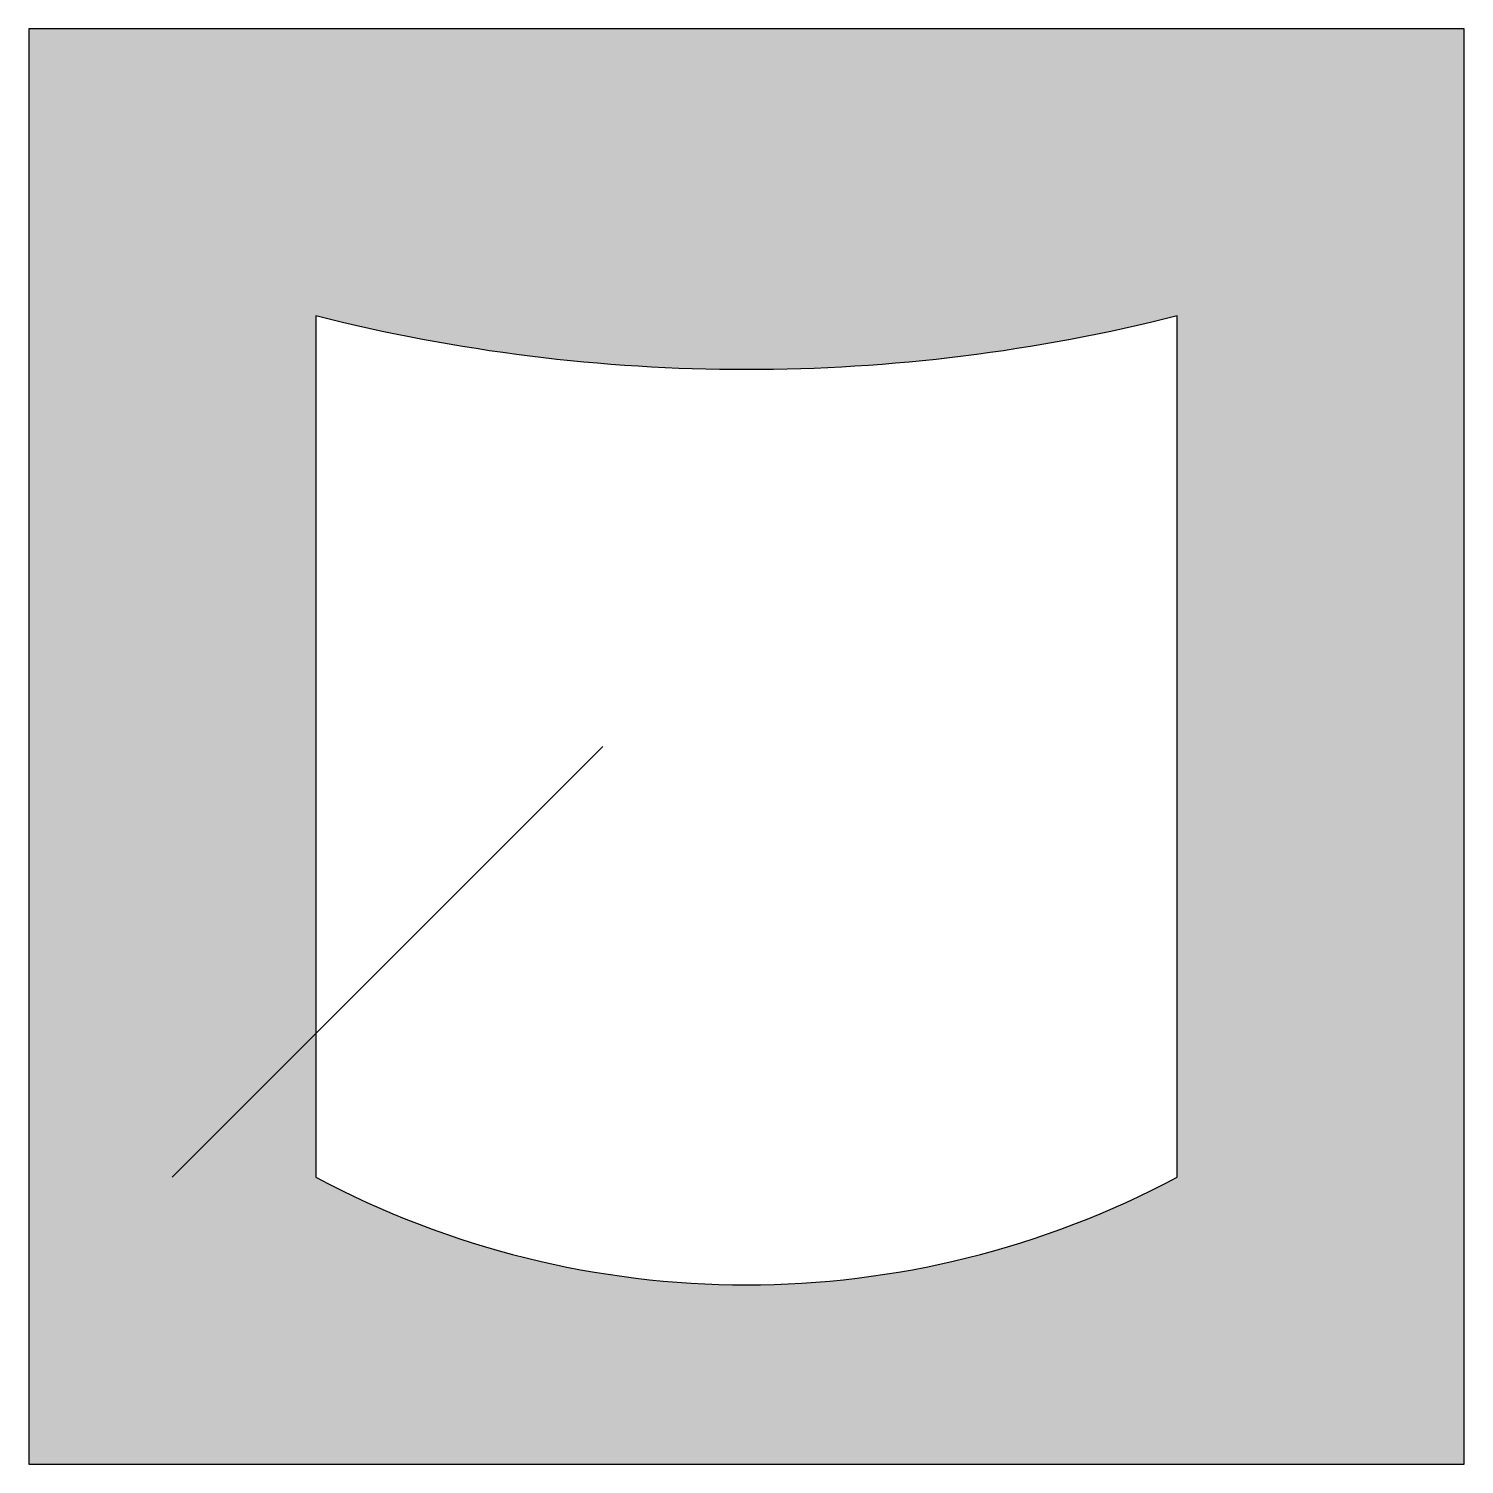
# Model space of a CAD drawing. Header units: metres. Extents: x 0 to 10, y 0 to 10.
import ezdxf

# ---------------------------------------------------------------- set-up
doc = ezdxf.new("R2010")
doc.units = ezdxf.units.M

msp = doc.modelspace()

# ---------------------------------------------------------------- hatches: boundary and pattern name
h = msp.add_hatch(color=2)
h.paths.add_polyline_path([(0, 0), (10, 0), (10, 10), (0, 10)])
h.paths.add_polyline_path([(2, 2, 0.25), (8, 2), (8, 8, -0.125), (2, 8)], flags=16)
h = msp.add_hatch(color=2)
h.paths.add_polyline_path([(0, 0), (10, 0), (10, 10), (0, 10)])
h.paths.add_polyline_path([(2, 2, 0.25), (8, 2), (8, 8, -0.125), (2, 8)], flags=16)

# ---------------------------------------------------------------- linework, layer by layer
msp.add_line((1, 2, 3), (4, 5, 6))
msp.add_lwpolyline([(0, 0), (10, 0), (10, 10), (0, 10)], close=True)
msp.add_lwpolyline([(2, 2, 0.25), (8, 2), (8, 8, -0.125), (2, 8)], format="xyb", close=True)

doc.saveas('drawing.dxf')
